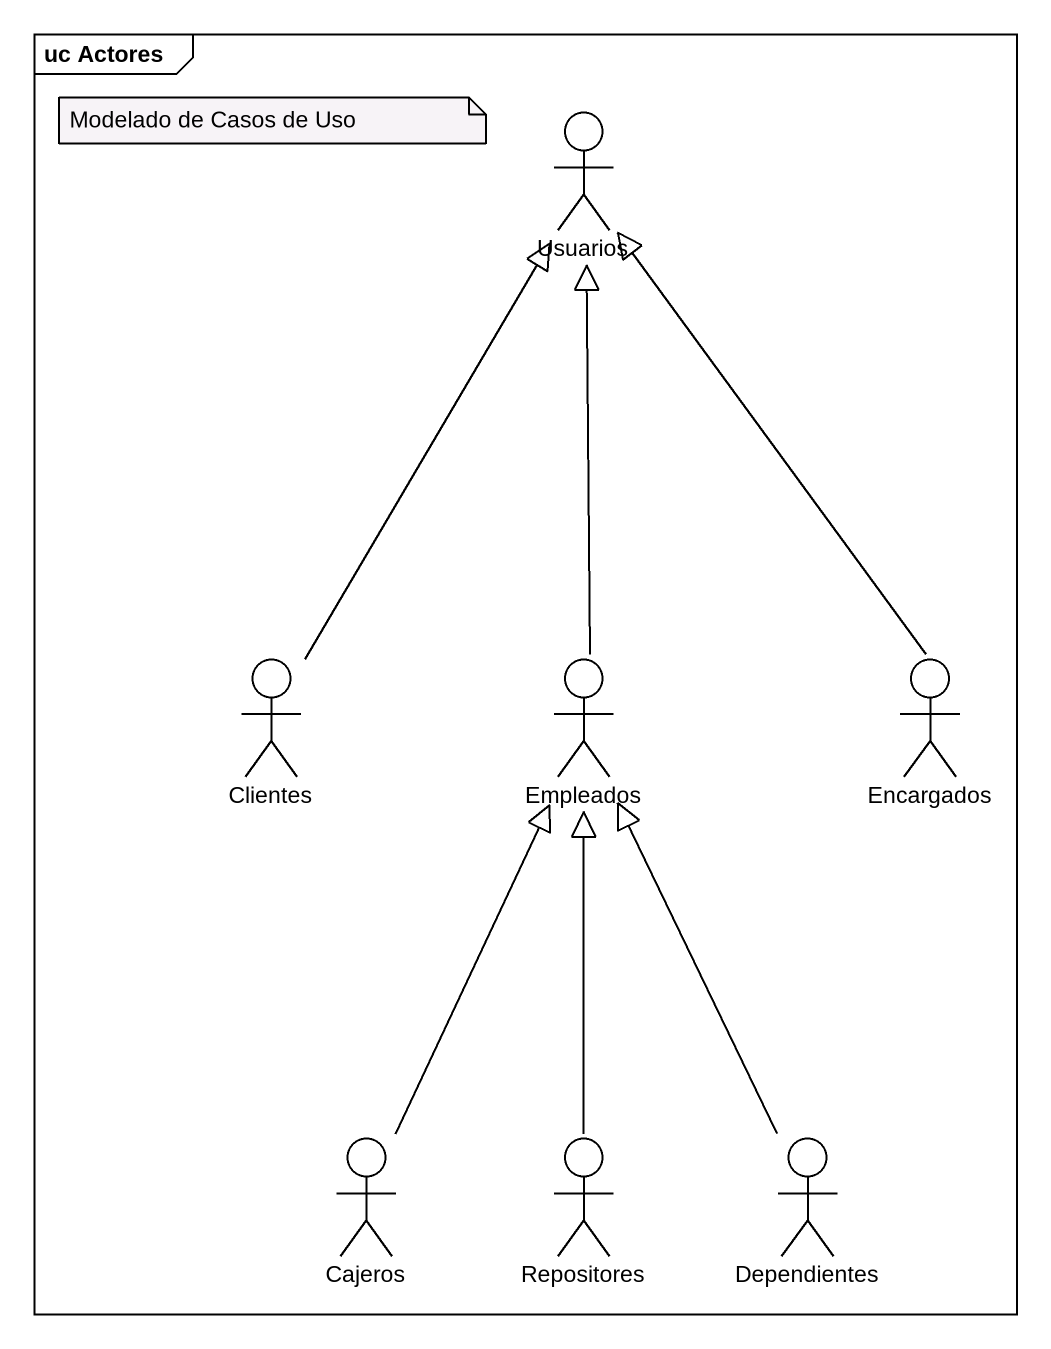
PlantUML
@startuml
mainframe uc Actores
actor Usuarios
actor Clientes
actor Empleados
actor Encargados
actor Cajeros
actor Repositores
actor Dependientes
Clientes -up-|> Usuarios
Empleados -up-|> Usuarios
Encargados -up-|> Usuarios
Cajeros -up-|> Empleados
Repositores -up-|> Empleados
Dependientes -up-|> Empleados
note as N1
  Modelado de Casos de Uso
end note
@enduml
